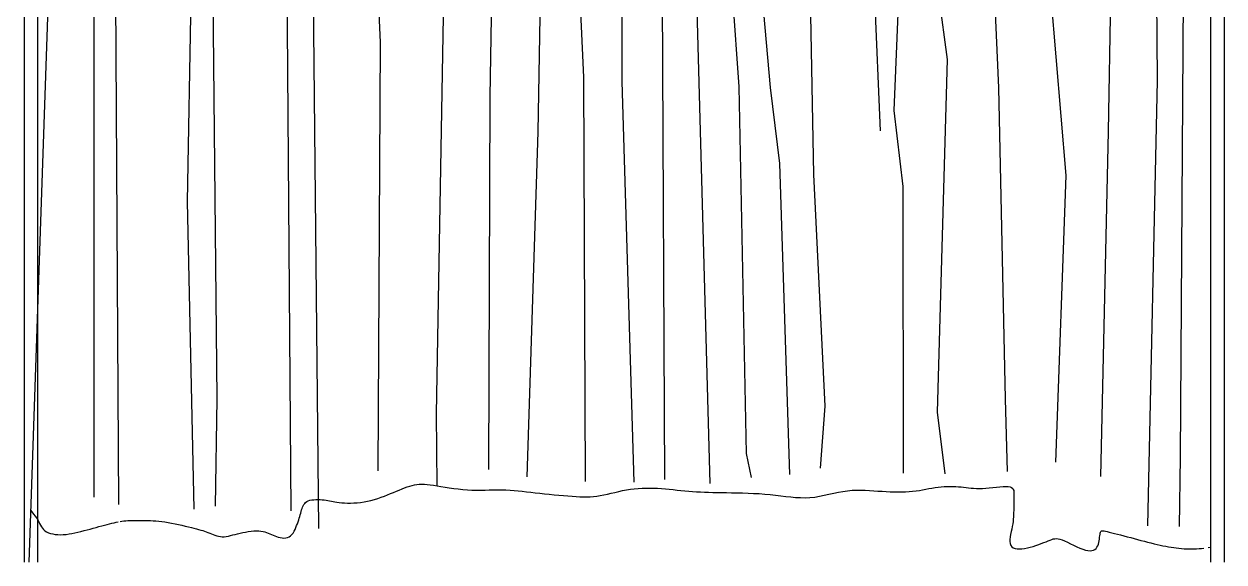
# Model space of a CAD drawing. Header units: inches. Extents: x 3.4 to 45.9, y 7.2 to 32.
# Drawn here: x 16.848 to 18.628, y 9.255 to 10.053 of the extents above; entities that cross this region are included whole.
import ezdxf

# ---------------------------------------------------------------- set-up
doc = ezdxf.new("R2010")
doc.units = ezdxf.units.IN
doc.header["$MEASUREMENT"] = 0
doc.layers.add('02', color=2, linetype='Continuous')
doc.layers.add('4', color=4, linetype='Continuous')

msp = doc.modelspace()

# ---------------------------------------------------------------- linework, layer by layer
at = {"layer": '02'}
for p, q in [((16.8679, 11.3947), (16.8679, 9.2547)), ((18.6079, 11.3947), (18.6079, 9.2547)), ((17.2387, 10.048), (17.2341, 10.7681)), ((18.5293, 9.9691), (18.5237, 10.5328)), ((17.6204, 10.4769), (17.6102, 9.8929)), ((17.5394, 9.9454), (17.5473, 10.4013)), ((18.4645, 10.3699), (18.4562, 9.8935)), ((18.2788, 10.3065), (18.2932, 9.9578)), ((17.3767, 10.0251), (17.3659, 10.2866)), ((17.4731, 10.2642), (17.4592, 9.4747)), ((17.7342, 10.2392), (17.7346, 9.9676)), ((17.6783, 9.9737), (17.6672, 10.2198)), ((18.3935, 9.828), (18.3596, 10.2334)), ((17.0906, 9.7892), (17.0977, 10.1939)), ((17.9087, 9.9594), (17.8923, 10.1954)), ((17.9334, 10.1947), (17.9549, 9.9586)), ((17.7985, 9.3773), (17.7946, 10.1766)), ((18.1388, 9.9246), (18.1482, 10.1653)), ((17.1276, 10.1473), (17.1341, 9.4965)), ((17.2763, 10.1498), (17.2846, 9.3043)), ((18.107, 10.1558), (18.1178, 9.8943)), ((17.8449, 10.1194), (17.8651, 9.371)), ((18.0193, 9.8294), (18.014, 10.1164)), ((18.5677, 10.117), (18.563, 9.4101)), ((16.9834, 10.1088), (16.9878, 9.3402)), ((18.2035, 10.1029), (18.2171, 10.0001)), ((16.8835, 10.092), (16.8549, 9.2547)), ((16.9521, 9.3511), (16.952, 10.0735)), ((17.244, 9.3306), (17.2387, 10.048)), ((17.3732, 9.3898), (17.3767, 10.0251)), ((18.2171, 10.0001), (18.2026, 9.477)), ((17.6806, 9.3742), (17.6783, 9.9737)), ((18.5151, 9.3084), (18.5293, 9.9691)), ((17.7346, 9.9676), (17.7523, 9.373)), ((17.9196, 9.4154), (17.9087, 9.9594)), ((17.9549, 9.9586), (17.9683, 9.8456)), ((18.2932, 9.9578), (18.3031, 9.4966)), ((17.5373, 9.3921), (17.5394, 9.9454)), ((18.1522, 9.8117), (18.1388, 9.9246)), ((17.6102, 9.8929), (17.5935, 9.3809)), ((18.4562, 9.8935), (18.4446, 9.3814)), ((17.9683, 9.8456), (17.9832, 9.3843)), ((18.0363, 9.4859), (18.0193, 9.8294)), ((18.3783, 9.403), (18.3935, 9.828)), ((18.1525, 9.3865), (18.1522, 9.8117)), ((17.1005, 9.3331), (17.0906, 9.7892)), ((17.1341, 9.4965), (17.1314, 9.3377)), ((18.3031, 9.4966), (18.3063, 9.3889)), ((17.4592, 9.4747), (17.46, 9.3678)), ((18.0295, 9.3938), (18.0363, 9.4859)), ((18.2026, 9.477), (18.214, 9.3854)), ((17.9268, 9.3802), (17.9196, 9.4154)), ((18.563, 9.4101), (18.5612, 9.3076)), ((17.4046, 9.3615), (17.4086, 9.3631)), ((17.4086, 9.3631), (17.4125, 9.3647)), ((17.4125, 9.3647), (17.4163, 9.3661)), ((17.4163, 9.3661), (17.42, 9.3673)), ((17.42, 9.3673), (17.4236, 9.3683)), ((17.4236, 9.3683), (17.4271, 9.3691)), ((17.4271, 9.3691), (17.4306, 9.3697)), ((17.4306, 9.3697), (17.4341, 9.37)), ((17.4341, 9.37), (17.4378, 9.3701)), ((17.4378, 9.3701), (17.4417, 9.37)), ((17.4417, 9.37), (17.4458, 9.3697)), ((17.4458, 9.3697), (17.4503, 9.3693)), ((17.4503, 9.3693), (17.4552, 9.3686)), ((17.4552, 9.3686), (17.4605, 9.3678)), ((17.4605, 9.3678), (17.4663, 9.3669)), ((17.4663, 9.3669), (17.4724, 9.3659)), ((17.4724, 9.3659), (17.4787, 9.3649)), ((17.4787, 9.3649), (17.4853, 9.3639)), ((17.4853, 9.3639), (17.492, 9.3631)), ((17.492, 9.3631), (17.4987, 9.3623)), ((17.7473, 9.3627), (17.7531, 9.3634)), ((17.7531, 9.3634), (17.7589, 9.3639)), ((17.7589, 9.3639), (17.7647, 9.3643)), ((17.7647, 9.3643), (17.7704, 9.3644)), ((17.7704, 9.3644), (17.7762, 9.3644)), ((17.7762, 9.3644), (17.782, 9.3642)), ((17.782, 9.3642), (17.7877, 9.364)), ((17.7877, 9.364), (17.7935, 9.3636)), ((17.7935, 9.3636), (17.7992, 9.3631)), ((17.7992, 9.3631), (17.805, 9.3626)), ((18.1855, 9.3627), (18.1901, 9.3636)), ((18.1901, 9.3636), (18.1947, 9.3644)), ((18.1947, 9.3644), (18.1992, 9.3652)), ((18.1992, 9.3652), (18.2037, 9.3658)), ((18.2037, 9.3658), (18.2082, 9.3663)), ((18.2082, 9.3663), (18.2126, 9.3666)), ((18.2126, 9.3666), (18.2171, 9.3668)), ((18.2171, 9.3668), (18.2214, 9.3669)), ((18.2214, 9.3669), (18.2257, 9.3668)), ((18.2257, 9.3668), (18.2299, 9.3667)), ((18.2299, 9.3667), (18.2339, 9.3664)), ((18.2339, 9.3664), (18.2379, 9.3661)), ((18.2379, 9.3661), (18.2416, 9.3657)), ((18.2416, 9.3657), (18.2453, 9.3652)), ((18.2453, 9.3652), (18.249, 9.3647)), ((18.249, 9.3647), (18.2527, 9.3643)), ((18.2527, 9.3643), (18.2565, 9.364)), ((18.2565, 9.364), (18.2605, 9.3638)), ((18.2605, 9.3638), (18.2648, 9.3637)), ((18.2648, 9.3637), (18.2694, 9.3638)), ((18.2694, 9.3638), (18.2744, 9.3642)), ((18.2744, 9.3642), (18.2797, 9.3646)), ((18.2797, 9.3646), (18.285, 9.3652)), ((18.285, 9.3652), (18.2903, 9.3658)), ((18.2903, 9.3658), (18.2954, 9.3663)), ((18.2954, 9.3663), (18.3001, 9.3666)), ((18.3001, 9.3666), (18.3044, 9.3668)), ((18.3044, 9.3668), (18.3079, 9.3666)), ((18.3079, 9.3666), (18.3107, 9.366)), ((18.3107, 9.366), (18.3129, 9.3651)), ((18.3129, 9.3651), (18.3144, 9.3639)), ((18.3144, 9.3639), (18.3153, 9.3624)), ((17.2673, 9.3444), (17.2694, 9.3454)), ((17.2694, 9.3454), (17.2718, 9.3462)), ((17.2718, 9.3462), (17.2746, 9.3468)), ((17.2746, 9.3468), (17.2776, 9.3471)), ((17.2776, 9.3471), (17.2807, 9.3473)), ((17.2807, 9.3473), (17.284, 9.3474)), ((17.284, 9.3474), (17.2872, 9.3472)), ((17.2872, 9.3472), (17.2903, 9.347)), ((17.2903, 9.347), (17.2933, 9.3467)), ((17.2933, 9.3467), (17.2961, 9.3463)), ((17.2961, 9.3463), (17.2987, 9.3458)), ((17.2987, 9.3458), (17.3012, 9.3453)), ((17.3012, 9.3453), (17.3038, 9.3448)), ((17.3574, 9.3449), (17.3625, 9.3461)), ((17.3625, 9.3461), (17.3676, 9.3475)), ((17.3676, 9.3475), (17.3726, 9.349)), ((17.3726, 9.349), (17.3776, 9.3507)), ((17.3776, 9.3507), (17.3824, 9.3524)), ((17.3824, 9.3524), (17.3872, 9.3542)), ((17.3872, 9.3542), (17.3917, 9.3561)), ((17.3917, 9.3561), (17.3962, 9.3579)), ((17.3962, 9.3579), (17.4005, 9.3597)), ((17.4005, 9.3597), (17.4046, 9.3615)), ((17.4987, 9.3623), (17.5055, 9.3618)), ((17.5055, 9.3618), (17.5122, 9.3614)), ((17.5122, 9.3614), (17.5188, 9.3613)), ((17.5188, 9.3613), (17.5253, 9.3613)), ((17.5253, 9.3613), (17.5318, 9.3614)), ((17.5318, 9.3614), (17.5381, 9.3616)), ((17.5381, 9.3616), (17.5444, 9.3617)), ((17.5444, 9.3617), (17.5506, 9.3618)), ((17.5506, 9.3618), (17.5568, 9.3617)), ((17.5568, 9.3617), (17.5628, 9.3616)), ((17.5628, 9.3616), (17.5688, 9.3612)), ((17.5688, 9.3612), (17.5748, 9.3608)), ((17.5748, 9.3608), (17.5809, 9.3602)), ((17.5809, 9.3602), (17.587, 9.3596)), ((17.587, 9.3596), (17.5932, 9.3589)), ((17.5932, 9.3589), (17.5996, 9.3582)), ((17.5996, 9.3582), (17.6062, 9.3575)), ((17.6062, 9.3575), (17.6131, 9.3567)), ((17.6131, 9.3567), (17.6201, 9.3559)), ((17.6201, 9.3559), (17.6271, 9.3552)), ((17.6271, 9.3552), (17.6342, 9.3545)), ((17.6342, 9.3545), (17.6412, 9.3538)), ((17.6412, 9.3538), (17.648, 9.3532)), ((17.648, 9.3532), (17.6546, 9.3527)), ((17.6546, 9.3527), (17.6608, 9.3522)), ((17.6608, 9.3522), (17.6667, 9.3519)), ((17.6667, 9.3519), (17.6723, 9.3516)), ((17.6723, 9.3516), (17.6776, 9.3514)), ((17.6776, 9.3514), (17.6827, 9.3514)), ((17.6827, 9.3514), (17.6877, 9.3516)), ((17.6877, 9.3516), (17.6927, 9.3519)), ((17.6927, 9.3519), (17.6977, 9.3525)), ((17.6977, 9.3525), (17.7027, 9.3532)), ((17.7027, 9.3532), (17.708, 9.3542)), ((17.708, 9.3542), (17.7133, 9.3553)), ((17.7133, 9.3553), (17.7188, 9.3566)), ((17.7188, 9.3566), (17.7244, 9.358)), ((17.7244, 9.358), (17.7301, 9.3593)), ((17.7301, 9.3593), (17.7358, 9.3606)), ((17.7358, 9.3606), (17.7415, 9.3617)), ((17.7415, 9.3617), (17.7473, 9.3627)), ((17.805, 9.3626), (17.8108, 9.362)), ((17.8108, 9.362), (17.8165, 9.3615)), ((17.8165, 9.3615), (17.8223, 9.3609)), ((17.8223, 9.3609), (17.828, 9.3603)), ((17.828, 9.3603), (17.8338, 9.3598)), ((17.8338, 9.3598), (17.8396, 9.3594)), ((17.8396, 9.3594), (17.8453, 9.359)), ((17.8453, 9.359), (17.8511, 9.3587)), ((17.8511, 9.3587), (17.8571, 9.3584)), ((17.8571, 9.3584), (17.8631, 9.3582)), ((17.8631, 9.3582), (17.8694, 9.358)), ((17.8694, 9.358), (17.8759, 9.3579)), ((17.8759, 9.3579), (17.8828, 9.3578)), ((17.8828, 9.3578), (17.8899, 9.3576)), ((17.8899, 9.3576), (17.8975, 9.3575)), ((17.8975, 9.3575), (17.9054, 9.3573)), ((17.9054, 9.3573), (17.9135, 9.3571)), ((17.9135, 9.3571), (17.9218, 9.3569)), ((17.9218, 9.3569), (17.9301, 9.3565)), ((17.9301, 9.3565), (17.9385, 9.3561)), ((17.9385, 9.3561), (17.9467, 9.3555)), ((17.9467, 9.3555), (17.9548, 9.3548)), ((17.9548, 9.3548), (17.9627, 9.3539)), ((17.9627, 9.3539), (17.9704, 9.353)), ((17.9704, 9.353), (17.9779, 9.3521)), ((17.9779, 9.3521), (17.9852, 9.3513)), ((17.9852, 9.3513), (17.9924, 9.3506)), ((17.9924, 9.3506), (17.9996, 9.3502)), ((17.9996, 9.3502), (18.0067, 9.3501)), ((18.0067, 9.3501), (18.0137, 9.3503)), ((18.0137, 9.3503), (18.0208, 9.3511)), ((18.0208, 9.3511), (18.0278, 9.3522)), ((18.0278, 9.3522), (18.0349, 9.3536)), ((18.0349, 9.3536), (18.0419, 9.3551)), ((18.0419, 9.3551), (18.0489, 9.3566)), ((18.0489, 9.3566), (18.0558, 9.3581)), ((18.0558, 9.3581), (18.0626, 9.3594)), ((18.0626, 9.3594), (18.0694, 9.3605)), ((18.0694, 9.3605), (18.0761, 9.3611)), ((18.0761, 9.3611), (18.0827, 9.3614)), ((18.0827, 9.3614), (18.0893, 9.3615)), ((18.0893, 9.3615), (18.0957, 9.3613)), ((18.0957, 9.3613), (18.1021, 9.361)), ((18.1021, 9.361), (18.1084, 9.3605)), ((18.1084, 9.3605), (18.1146, 9.36)), ((18.1146, 9.36), (18.1207, 9.3596)), ((18.1207, 9.3596), (18.1267, 9.3592)), ((18.1267, 9.3592), (18.1327, 9.3589)), ((18.1327, 9.3589), (18.1385, 9.3587)), ((18.1385, 9.3587), (18.1443, 9.3586)), ((18.1443, 9.3586), (18.1499, 9.3587)), ((18.1499, 9.3587), (18.1554, 9.3589)), ((18.1554, 9.3589), (18.1608, 9.3592)), ((18.1608, 9.3592), (18.166, 9.3596)), ((18.166, 9.3596), (18.171, 9.3603)), ((18.171, 9.3603), (18.176, 9.361)), ((18.176, 9.361), (18.1808, 9.3618)), ((18.1808, 9.3618), (18.1855, 9.3627)), ((18.3153, 9.3624), (18.3159, 9.3606)), ((18.3159, 9.3606), (18.3162, 9.3587)), ((18.3162, 9.3498), (18.3161, 9.3474)), ((18.3161, 9.3474), (18.3161, 9.3448)), ((18.3162, 9.3587), (18.3163, 9.3566)), ((18.3163, 9.3545), (18.3162, 9.3522)), ((18.3162, 9.3522), (18.3162, 9.3498)), ((18.3163, 9.3566), (18.3163, 9.3545)), ((16.8575, 9.3314), (16.8597, 9.3289)), ((16.8597, 9.3289), (16.8622, 9.3259)), ((17.2576, 9.3249), (17.2584, 9.3273)), ((17.2584, 9.3273), (17.2591, 9.3296)), ((17.2591, 9.3296), (17.2597, 9.3319)), ((17.2597, 9.3319), (17.2604, 9.3341)), ((17.2604, 9.3341), (17.2612, 9.3362)), ((17.2612, 9.3362), (17.262, 9.3381)), ((17.262, 9.3381), (17.263, 9.34)), ((17.263, 9.34), (17.2642, 9.3416)), ((17.2642, 9.3416), (17.2656, 9.3431)), ((17.2656, 9.3431), (17.2673, 9.3444)), ((17.3038, 9.3448), (17.3064, 9.3443)), ((17.3064, 9.3443), (17.3091, 9.3438)), ((17.3091, 9.3438), (17.3121, 9.3433)), ((17.3121, 9.3433), (17.3155, 9.3429)), ((17.3155, 9.3429), (17.3192, 9.3425)), ((17.3192, 9.3425), (17.3232, 9.3423)), ((17.3232, 9.3423), (17.3276, 9.3422)), ((17.3276, 9.3422), (17.3322, 9.3422)), ((17.3322, 9.3422), (17.337, 9.3423)), ((17.337, 9.3423), (17.342, 9.3427)), ((17.342, 9.3427), (17.3471, 9.3432)), ((17.3471, 9.3432), (17.3522, 9.344)), ((17.3522, 9.344), (17.3574, 9.3449)), ((18.3158, 9.328), (18.3157, 9.3249)), ((18.3159, 9.331), (18.3158, 9.328)), ((18.316, 9.3368), (18.3159, 9.334)), ((18.3159, 9.334), (18.3159, 9.331)), ((18.3161, 9.3422), (18.316, 9.3396)), ((18.316, 9.3396), (18.316, 9.3368)), ((18.3161, 9.3448), (18.3161, 9.3422)), ((16.8622, 9.3259), (16.8644, 9.3229)), ((16.8644, 9.3229), (16.8665, 9.32)), ((16.8665, 9.32), (16.8682, 9.3171)), ((16.8682, 9.3171), (16.8697, 9.3143)), ((16.8697, 9.3143), (16.8711, 9.3117)), ((16.8711, 9.3117), (16.8724, 9.3092)), ((16.9673, 9.3093), (16.9712, 9.3103)), ((16.9712, 9.3103), (16.9748, 9.3113)), ((16.9748, 9.3113), (16.9783, 9.3121)), ((16.9783, 9.3121), (16.9815, 9.3129)), ((16.9815, 9.3129), (16.9845, 9.3136)), ((16.9845, 9.3136), (16.9875, 9.3142)), ((16.9904, 9.3148), (16.9932, 9.3153)), ((16.9932, 9.3153), (16.996, 9.3156)), ((16.996, 9.3156), (16.9988, 9.316)), ((16.9988, 9.316), (17.0018, 9.3162)), ((17.0018, 9.3162), (17.0048, 9.3163)), ((17.0048, 9.3163), (17.0079, 9.3164)), ((17.0079, 9.3164), (17.011, 9.3165)), ((17.011, 9.3165), (17.0143, 9.3165)), ((17.0143, 9.3165), (17.0176, 9.3165)), ((17.0176, 9.3165), (17.021, 9.3164)), ((17.021, 9.3164), (17.0245, 9.3164)), ((17.0245, 9.3164), (17.0281, 9.3163)), ((17.0281, 9.3163), (17.0317, 9.3162)), ((17.0317, 9.3162), (17.0355, 9.3161)), ((17.0355, 9.3161), (17.0394, 9.3159)), ((17.0394, 9.3159), (17.0435, 9.3156)), ((17.0435, 9.3156), (17.0478, 9.3152)), ((17.0478, 9.3152), (17.0522, 9.3147)), ((17.0522, 9.3147), (17.0569, 9.3141)), ((17.0569, 9.3141), (17.0618, 9.3133)), ((17.0618, 9.3133), (17.0669, 9.3124)), ((17.0669, 9.3124), (17.072, 9.3113)), ((17.072, 9.3113), (17.0771, 9.3102)), ((17.0771, 9.3102), (17.0822, 9.3091)), ((17.2523, 9.3086), (17.2534, 9.3115)), ((17.2534, 9.3115), (17.2544, 9.3143)), ((17.2544, 9.3143), (17.2553, 9.3171)), ((17.2553, 9.3171), (17.2561, 9.3198)), ((17.2561, 9.3198), (17.2569, 9.3223)), ((17.2569, 9.3223), (17.2576, 9.3249)), ((18.3144, 9.3113), (18.3137, 9.3075)), ((18.3149, 9.3149), (18.3144, 9.3113)), ((18.3152, 9.3184), (18.3149, 9.3149)), ((18.3155, 9.3217), (18.3152, 9.3184)), ((18.3157, 9.3249), (18.3155, 9.3217)), ((16.8724, 9.3092), (16.8737, 9.3069)), ((16.8737, 9.3069), (16.8752, 9.3047)), ((16.8752, 9.3047), (16.8769, 9.3027)), ((16.8769, 9.3027), (16.879, 9.301)), ((16.879, 9.301), (16.8814, 9.2994)), ((16.8814, 9.2994), (16.8841, 9.2982)), ((16.8841, 9.2982), (16.8872, 9.2971)), ((16.8872, 9.2971), (16.8906, 9.2963)), ((16.8906, 9.2963), (16.8942, 9.2957)), ((16.8942, 9.2957), (16.8981, 9.2954)), ((16.8981, 9.2954), (16.9021, 9.2952)), ((16.9021, 9.2952), (16.9062, 9.2954)), ((16.9062, 9.2954), (16.9104, 9.2957)), ((16.9104, 9.2957), (16.9147, 9.2963)), ((16.9147, 9.2963), (16.919, 9.2971)), ((16.919, 9.2971), (16.9234, 9.298)), ((16.9234, 9.298), (16.9279, 9.299)), ((16.9279, 9.299), (16.9324, 9.3001)), ((16.9324, 9.3001), (16.9369, 9.3012)), ((16.9369, 9.3012), (16.9414, 9.3024)), ((16.9414, 9.3024), (16.9459, 9.3036)), ((16.9459, 9.3036), (16.9503, 9.3048)), ((16.9503, 9.3048), (16.9547, 9.306)), ((16.9547, 9.306), (16.9591, 9.3072)), ((16.9591, 9.3072), (16.9633, 9.3083)), ((16.9633, 9.3083), (16.9673, 9.3093)), ((17.0822, 9.3091), (17.0871, 9.3079)), ((17.0871, 9.3079), (17.0917, 9.3068)), ((17.0917, 9.3068), (17.0961, 9.3057)), ((17.0961, 9.3057), (17.1, 9.3047)), ((17.1, 9.3047), (17.1036, 9.3038)), ((17.1036, 9.3038), (17.1069, 9.3029)), ((17.1069, 9.3029), (17.11, 9.3021)), ((17.11, 9.3021), (17.1129, 9.3012)), ((17.1129, 9.3012), (17.1156, 9.3003)), ((17.1156, 9.3003), (17.1182, 9.2994)), ((17.1182, 9.2994), (17.1207, 9.2985)), ((17.1207, 9.2985), (17.1233, 9.2974)), ((17.1233, 9.2974), (17.1258, 9.2964)), ((17.1258, 9.2964), (17.1284, 9.2953)), ((17.1284, 9.2953), (17.131, 9.2943)), ((17.131, 9.2943), (17.1337, 9.2935)), ((17.1337, 9.2935), (17.1364, 9.2928)), ((17.1364, 9.2928), (17.1391, 9.2923)), ((17.1391, 9.2923), (17.142, 9.2921)), ((17.142, 9.2921), (17.1449, 9.2922)), ((17.1449, 9.2922), (17.1479, 9.2926)), ((17.1479, 9.2926), (17.1511, 9.2932)), ((17.1511, 9.2932), (17.1543, 9.2939)), ((17.1543, 9.2939), (17.1577, 9.2948)), ((17.1577, 9.2948), (17.1611, 9.2957)), ((17.1611, 9.2957), (17.1648, 9.2967)), ((17.1648, 9.2967), (17.1686, 9.2976)), ((17.1686, 9.2976), (17.1725, 9.2985)), ((17.1725, 9.2985), (17.1765, 9.2992)), ((17.1765, 9.2992), (17.1806, 9.2998)), ((17.1806, 9.2998), (17.1846, 9.3003)), ((17.1846, 9.3003), (17.1886, 9.3007)), ((17.1886, 9.3007), (17.1924, 9.3008)), ((17.1924, 9.3008), (17.196, 9.3008)), ((17.196, 9.3008), (17.1994, 9.3005)), ((17.1994, 9.3005), (17.2024, 9.3)), ((17.2024, 9.3), (17.2052, 9.2993)), ((17.2052, 9.2993), (17.2078, 9.2985)), ((17.2078, 9.2985), (17.2102, 9.2975)), ((17.2102, 9.2975), (17.2126, 9.2965)), ((17.2126, 9.2965), (17.2149, 9.2954)), ((17.2149, 9.2954), (17.2173, 9.2944)), ((17.2173, 9.2944), (17.2198, 9.2933)), ((17.2198, 9.2933), (17.2224, 9.2924)), ((17.2224, 9.2924), (17.2251, 9.2915)), ((17.2387, 9.2911), (17.2411, 9.2921)), ((17.2411, 9.2921), (17.2433, 9.2936)), ((17.2433, 9.2936), (17.2452, 9.2954)), ((17.2452, 9.2954), (17.2469, 9.2977)), ((17.2469, 9.2977), (17.2485, 9.3002)), ((17.2485, 9.3002), (17.2499, 9.3029)), ((17.2499, 9.3029), (17.2512, 9.3057)), ((17.2512, 9.3057), (17.2523, 9.3086)), ((18.3107, 9.2919), (18.3103, 9.2882)), ((18.3113, 9.2957), (18.3107, 9.2919)), ((18.3121, 9.2997), (18.3113, 9.2957)), ((18.313, 9.3036), (18.3121, 9.2997)), ((18.3137, 9.3075), (18.313, 9.3036)), ((18.4434, 9.2913), (18.4437, 9.2937)), ((18.4437, 9.2937), (18.444, 9.2958)), ((18.444, 9.2958), (18.4443, 9.2976)), ((18.4443, 9.2976), (18.4447, 9.299)), ((18.4447, 9.299), (18.4452, 9.3)), ((18.4452, 9.3), (18.446, 9.3007)), ((18.446, 9.3007), (18.4469, 9.301)), ((18.4469, 9.301), (18.4482, 9.3011)), ((18.4482, 9.3011), (18.4499, 9.3009)), ((18.4499, 9.3009), (18.452, 9.3005)), ((18.452, 9.3005), (18.4546, 9.2999)), ((18.4546, 9.2999), (18.4577, 9.2992)), ((18.4577, 9.2992), (18.4614, 9.2982)), ((18.4614, 9.2982), (18.4654, 9.2972)), ((18.4654, 9.2972), (18.4698, 9.296)), ((18.4698, 9.296), (18.4745, 9.2948)), ((18.4745, 9.2948), (18.4794, 9.2935)), ((18.4794, 9.2935), (18.4844, 9.2922)), ((18.4844, 9.2922), (18.4895, 9.2908)), ((17.2251, 9.2915), (17.2279, 9.2909)), ((17.2279, 9.2909), (17.2307, 9.2905)), ((17.2307, 9.2905), (17.2335, 9.2903)), ((17.2335, 9.2903), (17.2362, 9.2905)), ((17.2362, 9.2905), (17.2387, 9.2911)), ((18.3103, 9.2882), (18.3102, 9.2849)), ((18.3102, 9.2849), (18.3106, 9.2819)), ((18.3106, 9.2819), (18.3115, 9.2794)), ((18.3115, 9.2794), (18.3131, 9.2774)), ((18.3131, 9.2774), (18.3152, 9.2759)), ((18.3152, 9.2759), (18.3179, 9.2749)), ((18.3179, 9.2749), (18.321, 9.2743)), ((18.321, 9.2743), (18.3244, 9.2741)), ((18.3244, 9.2741), (18.3282, 9.2743)), ((18.3282, 9.2743), (18.3321, 9.2748)), ((18.3321, 9.2748), (18.3363, 9.2755)), ((18.3363, 9.2755), (18.3405, 9.2765)), ((18.3405, 9.2765), (18.3447, 9.2777)), ((18.3447, 9.2777), (18.3489, 9.2791)), ((18.3489, 9.2791), (18.353, 9.2805)), ((18.353, 9.2805), (18.3569, 9.2819)), ((18.3569, 9.2819), (18.3607, 9.2834)), ((18.3607, 9.2834), (18.3641, 9.2848)), ((18.3641, 9.2848), (18.3672, 9.2861)), ((18.3672, 9.2861), (18.3699, 9.2872)), ((18.3699, 9.2872), (18.3724, 9.2882)), ((18.3724, 9.2882), (18.3746, 9.2889)), ((18.3746, 9.2889), (18.3769, 9.2893)), ((18.3769, 9.2893), (18.3792, 9.2895)), ((18.3792, 9.2895), (18.3817, 9.2892)), ((18.3817, 9.2892), (18.3845, 9.2885)), ((18.3845, 9.2885), (18.3877, 9.2874)), ((18.3877, 9.2874), (18.3915, 9.2859)), ((18.3915, 9.2859), (18.3957, 9.284)), ((18.3957, 9.284), (18.4001, 9.2818)), ((18.4001, 9.2818), (18.4048, 9.2796)), ((18.4048, 9.2796), (18.4095, 9.2774)), ((18.4095, 9.2774), (18.4141, 9.2753)), ((18.4141, 9.2753), (18.4185, 9.2736)), ((18.4364, 9.2734), (18.4381, 9.2749)), ((18.4381, 9.2749), (18.4394, 9.2767)), ((18.4394, 9.2767), (18.4406, 9.2788)), ((18.4406, 9.2788), (18.4415, 9.2812)), ((18.4415, 9.2812), (18.4421, 9.2837)), ((18.4421, 9.2837), (18.4427, 9.2862)), ((18.4427, 9.2862), (18.4431, 9.2888)), ((18.4431, 9.2888), (18.4434, 9.2913)), ((18.4895, 9.2908), (18.4946, 9.2894)), ((18.4946, 9.2894), (18.4997, 9.2881)), ((18.4997, 9.2881), (18.5047, 9.2867)), ((18.5047, 9.2867), (18.5097, 9.2854)), ((18.5097, 9.2854), (18.5146, 9.2842)), ((18.5146, 9.2842), (18.5194, 9.2829)), ((18.5194, 9.2829), (18.5241, 9.2818)), ((18.5241, 9.2818), (18.5286, 9.2807)), ((18.5286, 9.2807), (18.533, 9.2797)), ((18.533, 9.2797), (18.5373, 9.2788)), ((18.5373, 9.2788), (18.5414, 9.278)), ((18.5414, 9.278), (18.5454, 9.2772)), ((18.5454, 9.2772), (18.5494, 9.2766)), ((18.5494, 9.2766), (18.5533, 9.276)), ((18.5533, 9.276), (18.5571, 9.2755)), ((18.5571, 9.2755), (18.561, 9.275)), ((18.561, 9.275), (18.5648, 9.2747)), ((18.5648, 9.2747), (18.5686, 9.2744)), ((18.5686, 9.2744), (18.5725, 9.2742)), ((18.5725, 9.2742), (18.5762, 9.2741)), ((18.5762, 9.2741), (18.58, 9.2741)), ((18.58, 9.2741), (18.5837, 9.2741)), ((18.5837, 9.2741), (18.5873, 9.2743)), ((18.5873, 9.2743), (18.5909, 9.2745)), ((18.5909, 9.2745), (18.5944, 9.2748)), ((18.5944, 9.2748), (18.5978, 9.2752)), ((18.6044, 9.2762), (18.6075, 9.2768)), ((18.6075, 9.2768), (18.6079, 9.2769)), ((18.4185, 9.2736), (18.4225, 9.2723)), ((18.4225, 9.2723), (18.4261, 9.2716)), ((18.4261, 9.2716), (18.4293, 9.2713)), ((18.4293, 9.2713), (18.432, 9.2716)), ((18.432, 9.2716), (18.4344, 9.2723)), ((18.4344, 9.2723), (18.4364, 9.2734))]:
    msp.add_line(p, q, dxfattribs=at)
at = {"layer": '4'}
for p, q in [((16.8479, 11.4147), (16.8479, 9.2547)), ((18.6279, 11.4147), (18.6279, 9.2547))]:
    msp.add_line(p, q, dxfattribs=at)

doc.saveas('drawing.dxf')
